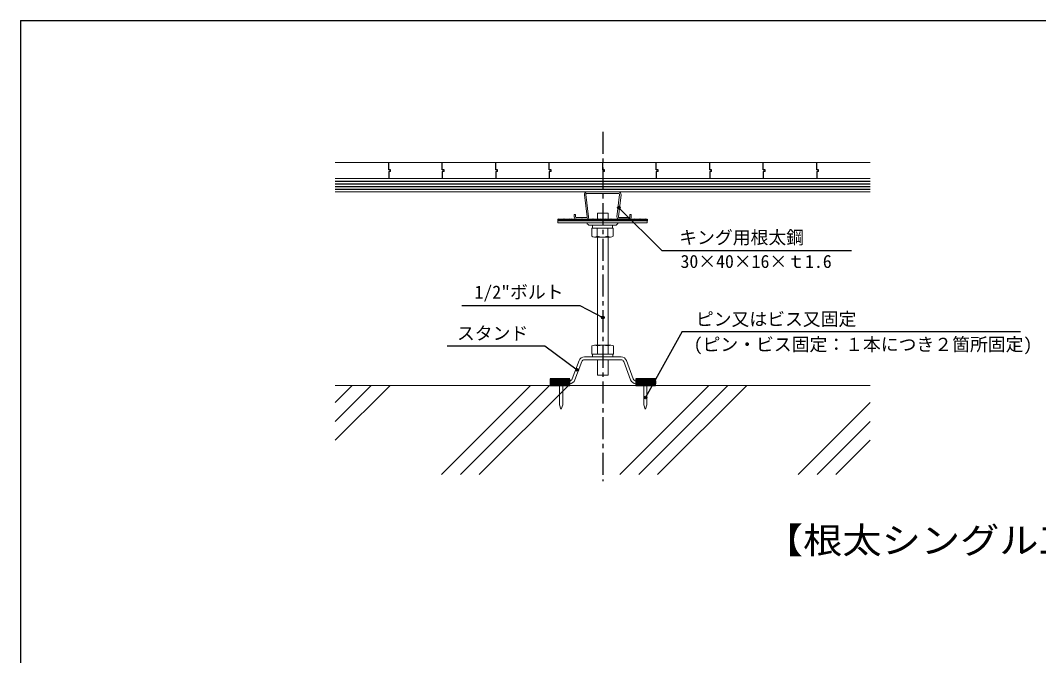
# Model space of a CAD drawing. Units: millimetres, scale not verified. Extents: x -1033 to 1029, y -737 to 700.
# Drawn here: x -1033 to 109, y -13 to 700 of the extents above; entities that cross this region are included whole.
import ezdxf
from ezdxf.enums import TextEntityAlignment as Align

# ---------------------------------------------------------------- set-up
doc = ezdxf.new("R2010")
doc.units = ezdxf.units.MM
doc.header["$LTSCALE"] = 5
doc.header["$PDMODE"] = 32
doc.header["$PDSIZE"] = 3
doc.linetypes.add('CHAIN1', pattern=[8, 5, -1, 1, -1])
for name, color, linetype in [('0-0_中心線', 4, 'CHAIN1'), ('0-2_太線１', 3, 'Continuous'), ('0-4_細線', 4, 'Continuous'), ('0-6_文字', 7, 'Continuous'), ('F-1_中線', 7, 'Continuous')]:
    doc.layers.add(name, color=color, linetype=linetype)
doc.layers.add('0-1_中線', color=7, linetype='Continuous', lineweight=18)
doc.styles.add('ＭＳ ゴシック', font='')
doc.styles.get('ＭＳ ゴシック').set_extended_font_data('MS Gothic')

msp = doc.modelspace()

# ---------------------------------------------------------------- linework, layer by layer
at = {"layer": '0-0_中心線'}
msp.add_line((-380.012, 575.119), (-380.012, 183.268), dxfattribs=at)
at = {"layer": '0-1_中線'}
for p, q in [((-680.012, 540.519), (-80.012, 540.519)), ((-680.012, 522.519), (-80.012, 522.519)), ((-680.012, 507.519), (-80.012, 507.519)), ((-400.496, 504.388), (-397.548, 479.613)), ((-398.907, 504.577), (-395.959, 479.802)), ((-397.715, 507.519), (-362.309, 507.519)), ((-397.715, 505.919), (-380.012, 505.919)), ((-362.309, 505.919), (-380.012, 505.919)), ((-361.117, 504.577), (-364.065, 479.802)), ((-359.529, 504.388), (-362.476, 479.613)), ((-412.029, 482.119), (-410.429, 482.119)), ((-412.029, 479.519), (-412.029, 482.119)), ((-410.429, 482.119), (-410.429, 479.519)), ((-374.012, 483.928), (-386.012, 483.928)), ((-386.012, 477.119), (-386.012, 483.928)), ((-374.012, 477.119), (-374.012, 483.928)), ((-349.595, 482.119), (-349.595, 479.519)), ((-347.995, 482.119), (-349.595, 482.119)), ((-347.995, 482.119), (-347.995, 479.519)), ((-430.325, 475.119), (-330.325, 475.119)), ((-409.629, 478.719), (-398.343, 478.719)), ((-409.629, 477.119), (-398.343, 477.119)), ((-394.325, 470.119), (-380.325, 470.119)), ((-391.675, 469.619), (-391.675, 467.419)), ((-391.175, 470.119), (-369.475, 470.119)), ((-366.325, 470.119), (-380.325, 470.119)), ((-368.975, 469.619), (-368.975, 467.419)), ((-350.395, 478.719), (-361.682, 478.719)), ((-361.682, 477.119), (-350.395, 477.119)), ((-330.325, 475.119), (-330.325, 472.819)), ((-392.45, 466.919), (-392.45, 457.856)), ((-368.201, 466.919), (-392.45, 466.919)), ((-391.175, 466.919), (-369.475, 466.919)), ((-370.325, 466.919), (-390.325, 466.919)), ((-371.232, 456.919), (-389.419, 456.919)), ((-386.388, 457.856), (-386.388, 466.919)), ((-386.012, 456.919), (-386.012, 335.719)), ((-374.263, 457.856), (-374.263, 466.919)), ((-374.012, 456.919), (-374.012, 335.719)), ((-368.201, 457.856), (-368.201, 466.919)), ((-392.137, 334.781), (-392.137, 325.719)), ((-389.105, 335.719), (-370.919, 335.719)), ((-386.074, 334.781), (-386.074, 325.719)), ((-373.95, 334.781), (-373.95, 325.719)), ((-367.888, 325.719), (-367.888, 334.781)), ((-400.569, 322.519), (-380.012, 322.519)), ((-392.137, 325.719), (-367.888, 325.719)), ((-391.362, 323.019), (-391.362, 325.219)), ((-369.162, 325.719), (-390.862, 325.719)), ((-369.162, 322.519), (-390.862, 322.519)), ((-390.012, 325.719), (-370.012, 325.719)), ((-359.455, 322.519), (-380.012, 322.519)), ((-368.662, 323.019), (-368.662, 325.219)), ((-406.565, 318.356), (-414.236, 297.8)), ((-403.567, 317.237), (-411.237, 296.681)), ((-400.569, 319.319), (-380.012, 319.319)), ((-359.455, 319.319), (-380.012, 319.319)), ((-374.012, 319.319), (-374.012, 302.002)), ((-356.457, 317.237), (-348.787, 296.681)), ((-353.459, 318.356), (-345.789, 297.8)), ((-680.012, 290.519), (-80.012, 290.519)), ((-660.925, 290.519), (-680.012, 271.431)), ((-618.498, 290.519), (-680.012, 229.005)), ((-639.712, 290.519), (-680.012, 250.218)), ((-460.925, 290.519), (-560.925, 190.519)), ((-439.712, 290.519), (-539.712, 190.519)), ((-418.498, 290.519), (-518.498, 190.519)), ((-430.753, 296.719), (-430.753, 295.719)), ((-428.603, 294.719), (-428.603, 268.719)), ((-424.903, 294.719), (-424.903, 268.719)), ((-260.925, 290.519), (-360.925, 190.519)), ((-342.791, 295.719), (-321.012, 295.719)), ((-321.012, 292.519), (-342.791, 292.519)), ((-239.712, 290.519), (-339.712, 190.519)), ((-336.247, 296.719), (-336.247, 295.719)), ((-334.097, 294.719), (-334.097, 268.719)), ((-330.397, 294.719), (-330.397, 268.719)), ((-321.012, 292.519), (-321.012, 295.719)), ((-218.498, 290.519), (-318.498, 190.519)), ((-426.847, 263.972), (-428.603, 268.719)), ((-426.66, 263.972), (-424.903, 268.719)), ((-332.34, 263.972), (-334.097, 268.719)), ((-332.153, 263.972), (-330.397, 268.719)), ((-80.012, 271.431), (-160.925, 190.519)), ((-80.012, 250.218), (-139.712, 190.519)), ((-80.012, 229.005), (-118.498, 190.519))]:
    msp.add_line(p, q, dxfattribs=at)
for points in [[(-330.325, 472.819), (-430.325, 472.819), (-430.325, 475.119)], [(-386.012, 319.319), (-386.012, 302.002), (-374.012, 302.002)], [(-417.234, 295.719), (-439.012, 295.719), (-439.012, 292.519), (-417.234, 292.519)], [(-430.753, 296.719), (-422.753, 296.719), (-422.753, 295.719), (-426.753, 295.719), (-430.753, 295.719)], [(-336.247, 296.719), (-328.247, 296.719), (-328.247, 295.719), (-332.247, 295.719), (-336.247, 295.719)]]:
    msp.add_lwpolyline(points, dxfattribs=at)
for centre, radius, start, end in [((-397.715, 504.719), 2.8, 90, 185.86746), ((-397.715, 504.719), 1.2, 90, 185.86746), ((-362.309, 504.719), 2.8, 354.13252, 90), ((-362.309, 504.719), 1.2, 354.13252, 90), ((-398.343, 479.519), 2.4, 270, 6.78503), ((-361.682, 479.519), 2.4, 173.21495, 270), ((-409.629, 479.519), 2.4, 180, 270), ((-409.629, 479.519), 0.8, 180, 270), ((-398.343, 479.519), 0.8, 270, 6.78503), ((-394.325, 473.737), 3.619, 194.70476, 270), ((-391.175, 469.619), 0.5, 90, 180), ((-369.475, 469.619), 0.5, 0, 90), ((-366.325, 473.737), 3.619, 270, 345.29523), ((-361.682, 479.519), 0.8, 173.21495, 270), ((-350.395, 479.519), 2.4, 270, 0), ((-350.395, 479.519), 0.8, 270, 0), ((-389.419, 462.286), 5.367, 235.61575, 304.38425), ((-391.175, 467.419), 0.5, 180, 270), ((-380.325, 476.981), 20.062, 252.41205, 287.58795), ((-371.232, 462.286), 5.367, 235.61575, 304.38425), ((-369.475, 467.419), 0.5, 270, 0), ((-389.105, 330.351), 5.367, 55.61575, 124.38425), ((-380.012, 315.656), 20.062, 72.41205, 107.58795), ((-370.919, 330.351), 5.367, 55.61575, 124.38425), ((-400.569, 316.119), 6.4, 90, 159.53773), ((-390.862, 325.219), 0.5, 90, 180), ((-390.862, 323.019), 0.5, 180, 270), ((-369.162, 325.219), 0.5, 0, 90), ((-369.162, 323.019), 0.5, 270, 0), ((-359.455, 316.119), 6.4, 20.46227, 90), ((-400.569, 316.119), 3.2, 90, 159.53773), ((-359.455, 316.119), 3.2, 20.46227, 90), ((-417.234, 298.919), 3.2, 270, 339.53773), ((-342.791, 298.919), 3.2, 200.46227, 270), ((-429.603, 294.719), 1, 0, 90), ((-423.903, 294.719), 1, 90, 180), ((-417.234, 298.919), 6.4, 270, 339.53773), ((-342.791, 298.919), 6.4, 200.46227, 270), ((-335.097, 294.719), 1, 0, 90), ((-329.397, 294.719), 1, 90, 180)]:
    msp.add_arc(centre, radius, start, end, dxfattribs=at)
at = {"layer": '0-2_太線１'}
for p, q in [((-680.012, 519.519), (-80.012, 519.519)), ((-680.012, 516.519), (-80.012, 516.519)), ((-680.012, 513.519), (-80.012, 513.519)), ((-680.012, 510.519), (-80.012, 510.519)), ((-430.325, 477.119), (-430.325, 475.119)), ((-429.387, 477.119), (-430.325, 476.18)), ((-427.973, 477.119), (-429.973, 475.119)), ((-426.558, 477.119), (-428.558, 475.119)), ((-425.144, 477.119), (-427.144, 475.119)), ((-423.73, 477.119), (-425.73, 475.119)), ((-422.316, 477.119), (-424.316, 475.119)), ((-420.901, 477.119), (-422.901, 475.119)), ((-419.487, 477.119), (-421.487, 475.119)), ((-418.073, 477.119), (-420.073, 475.119)), ((-416.659, 477.119), (-418.659, 475.119)), ((-415.245, 477.119), (-417.245, 475.119)), ((-413.83, 477.119), (-415.83, 475.119)), ((-412.416, 477.119), (-414.416, 475.119)), ((-411.002, 477.119), (-413.002, 475.119)), ((-409.588, 477.119), (-411.588, 475.119)), ((-408.174, 477.119), (-410.174, 475.119)), ((-409.942, 477.119), (-398.656, 477.119)), ((-409.942, 477.119), (-398.656, 477.119)), ((-406.759, 477.119), (-408.759, 475.119)), ((-405.345, 477.119), (-407.345, 475.119)), ((-403.931, 477.119), (-405.931, 475.119)), ((-402.517, 477.119), (-404.517, 475.119)), ((-401.102, 477.119), (-403.102, 475.119)), ((-399.688, 477.119), (-401.688, 475.119)), ((-398.274, 477.119), (-400.274, 475.119)), ((-396.86, 477.119), (-398.86, 475.119)), ((-395.446, 477.119), (-397.446, 475.119)), ((-394.031, 477.119), (-396.031, 475.119)), ((-392.617, 477.119), (-394.617, 475.119)), ((-391.203, 477.119), (-393.203, 475.119)), ((-389.789, 477.119), (-391.789, 475.119)), ((-388.375, 477.119), (-390.375, 475.119)), ((-386.96, 477.119), (-388.96, 475.119)), ((-385.546, 477.119), (-387.546, 475.119)), ((-384.132, 477.119), (-386.132, 475.119)), ((-382.718, 477.119), (-384.718, 475.119)), ((-381.303, 477.119), (-383.303, 475.119)), ((-379.889, 477.119), (-381.889, 475.119)), ((-378.475, 477.119), (-380.475, 475.119)), ((-377.061, 477.119), (-379.061, 475.119)), ((-375.647, 477.119), (-377.647, 475.119)), ((-374.232, 477.119), (-376.232, 475.119)), ((-372.818, 477.119), (-374.818, 475.119)), ((-371.404, 477.119), (-373.404, 475.119)), ((-369.99, 477.119), (-371.99, 475.119)), ((-368.576, 477.119), (-370.576, 475.119)), ((-367.161, 477.119), (-369.161, 475.119)), ((-365.747, 477.119), (-367.747, 475.119)), ((-364.333, 477.119), (-366.333, 475.119)), ((-362.919, 477.119), (-364.919, 475.119)), ((-361.504, 477.119), (-363.504, 475.119)), ((-360.09, 477.119), (-362.09, 475.119)), ((-350.709, 477.119), (-361.995, 477.119)), ((-358.676, 477.119), (-360.676, 475.119)), ((-357.262, 477.119), (-359.262, 475.119)), ((-355.848, 477.119), (-357.848, 475.119)), ((-354.433, 477.119), (-356.433, 475.119)), ((-353.019, 477.119), (-355.019, 475.119)), ((-351.605, 477.119), (-353.605, 475.119)), ((-350.191, 477.119), (-352.191, 475.119)), ((-348.777, 477.119), (-350.777, 475.119)), ((-347.362, 477.119), (-349.362, 475.119)), ((-345.948, 477.119), (-347.948, 475.119)), ((-344.534, 477.119), (-346.534, 475.119)), ((-343.12, 477.119), (-345.12, 475.119)), ((-341.705, 477.119), (-343.705, 475.119)), ((-340.291, 477.119), (-342.291, 475.119)), ((-338.877, 477.119), (-340.877, 475.119)), ((-337.463, 477.119), (-339.463, 475.119)), ((-336.049, 477.119), (-338.049, 475.119)), ((-334.634, 477.119), (-336.634, 475.119)), ((-333.22, 477.119), (-335.22, 475.119)), ((-331.806, 477.119), (-333.806, 475.119)), ((-330.392, 477.119), (-332.392, 475.119)), ((-330.325, 475.771), (-330.978, 475.119)), ((-439.012, 296.352), (-437.345, 298.019)), ((-439.012, 290.695), (-431.688, 298.019)), ((-439.012, 292.109), (-433.103, 298.019)), ((-439.012, 293.523), (-434.517, 298.019)), ((-439.012, 294.938), (-435.931, 298.019)), ((-437.774, 290.519), (-430.274, 298.019)), ((-436.36, 290.519), (-428.86, 298.019)), ((-434.946, 290.519), (-427.446, 298.019)), ((-433.532, 290.519), (-426.032, 298.019)), ((-432.117, 290.519), (-424.617, 298.019)), ((-430.703, 290.519), (-423.203, 298.019)), ((-429.289, 290.519), (-421.789, 298.019)), ((-427.875, 290.519), (-420.375, 298.019)), ((-426.461, 290.519), (-418.961, 298.019)), ((-425.046, 290.519), (-417.546, 298.019)), ((-423.632, 290.519), (-417.012, 297.139)), ((-343.012, 296.352), (-341.345, 298.019)), ((-343.012, 290.695), (-335.688, 298.019)), ((-343.012, 292.109), (-337.103, 298.019)), ((-343.012, 293.523), (-338.517, 298.019)), ((-343.012, 294.938), (-339.931, 298.019)), ((-341.774, 290.519), (-334.274, 298.019)), ((-340.36, 290.519), (-332.86, 298.019)), ((-338.946, 290.519), (-331.446, 298.019)), ((-337.532, 290.519), (-330.032, 298.019)), ((-336.117, 290.519), (-328.617, 298.019)), ((-334.703, 290.519), (-327.203, 298.019)), ((-333.289, 290.519), (-325.789, 298.019)), ((-331.875, 290.519), (-324.375, 298.019)), ((-330.461, 290.519), (-322.961, 298.019)), ((-329.046, 290.519), (-321.546, 298.019)), ((-327.632, 290.519), (-321.012, 297.139)), ((-321.012, 290.519), (-321.012, 298.019)), ((-422.218, 290.519), (-417.012, 295.724)), ((-420.804, 290.519), (-417.012, 294.31)), ((-419.389, 290.519), (-417.012, 292.896)), ((-417.975, 290.519), (-417.012, 291.482)), ((-343.012, 290.519), (-321.012, 290.519)), ((-326.218, 290.519), (-321.012, 295.724)), ((-324.804, 290.519), (-321.012, 294.31)), ((-323.389, 290.519), (-321.012, 292.896)), ((-321.975, 290.519), (-321.012, 291.482))]:
    msp.add_line(p, q, dxfattribs=at)
at = {"layer": '0-2_太線１', "color": 7}
msp.add_line((-321.012, 295.719), (-321.012, 292.519), dxfattribs=at)
at = {"layer": '0-2_太線１'}
for points in [[(-430.325, 477.119), (-330.325, 477.119), (-330.325, 475.119)], [(-350.709, 477.119), (-361.995, 477.119), (-350.709, 477.119)], [(-417.012, 298.019), (-439.012, 298.019), (-439.012, 290.519)], [(-439.012, 290.519), (-417.012, 290.519), (-417.012, 297.719)], [(-321.012, 298.019), (-343.012, 298.019), (-343.012, 290.519)]]:
    msp.add_lwpolyline(points, dxfattribs=at)
at = {"layer": '0-4_細線'}
for points in [[(-618.012, 530.519), (-618.012, 532.519), (-620.012, 532.519), (-620.012, 540.519)], [(-558.012, 530.519), (-558.012, 532.519), (-560.012, 532.519), (-560.012, 540.519)], [(-498.012, 530.519), (-498.012, 532.519), (-500.012, 532.519), (-500.012, 540.519)], [(-438.012, 530.519), (-438.012, 532.519), (-440.012, 532.519), (-440.012, 540.519)], [(-378.012, 530.519), (-378.012, 532.519), (-380.012, 532.519), (-380.012, 540.519)], [(-318.012, 530.519), (-318.012, 532.519), (-320.012, 532.519), (-320.012, 540.519)], [(-258.012, 530.519), (-258.012, 532.519), (-260.012, 532.519), (-260.012, 540.519)], [(-198.012, 530.519), (-198.012, 532.519), (-200.012, 532.519), (-200.012, 540.519)], [(-138.012, 530.519), (-138.012, 532.519), (-140.012, 532.519), (-140.012, 540.519)], [(-618.012, 530.519), (-620.012, 530.519), (-620.012, 522.519)], [(-558.012, 530.519), (-560.012, 530.519), (-560.012, 522.519)], [(-498.012, 530.519), (-500.012, 530.519), (-500.012, 522.519)], [(-438.012, 530.519), (-440.012, 530.519), (-440.012, 522.519)], [(-378.012, 530.519), (-380.012, 530.519), (-380.012, 522.519)], [(-318.012, 530.519), (-320.012, 530.519), (-320.012, 522.519)], [(-258.012, 530.519), (-260.012, 530.519), (-260.012, 522.519)], [(-198.012, 530.519), (-200.012, 530.519), (-200.012, 522.519)], [(-138.012, 530.519), (-140.012, 530.519), (-140.012, 522.519)]]:
    msp.add_lwpolyline(points, dxfattribs=at)
at = {"layer": '0-6_文字'}
for p, q in [((-362.056, 489.916), (-313.857, 441.717)), ((-313.857, 441.717), (-101.002, 441.717)), ((-538.057, 380.031), (-405.907, 380.031)), ((-405.907, 380.031), (-380.012, 366.719)), ((-290.849, 350.949), (-332.247, 276.951)), ((-290.849, 350.949), (88.568, 350.949))]:
    msp.add_line(p, q, dxfattribs=at)
msp.add_lwpolyline([(-554.697, 335.124), (-445.026, 335.124), (-408.761, 307.895)], dxfattribs=at)
for p in [(-362.056, 489.916), (-380.012, 366.719), (-408.761, 307.895), (-332.247, 276.951)]:
    msp.add_point(p, dxfattribs=at)
at = {"layer": 'F-1_中線'}
for q in [(1029.276, 699.989), (-1033.224, -725.011)]:
    msp.add_line((-1033.224, 699.989), q, dxfattribs=at)

# ---------------------------------------------------------------- texts
at = {"layer": '0-6_文字', "style": 'ＭＳ ゴシック'}
for s, p in [('キング用根太鋼', (-294.205, 444.819)), ('30×40×16×ｔ1.6', (-292.815, 417.903)), ('1/2"ボルト', (-523.859, 383.504)), ('ピン又はビス又固定', (-275.56, 353.258)), ('スタンド', (-543.559, 337.323)), ('(ピン・ビス固定：１本につき２箇所固定)', (-278.075, 324.855))]:
    msp.add_text(s, height=14.66, dxfattribs=at).set_placement(p, align=Align.BOTTOM_LEFT)
at = {"layer": '0-6_文字', "style": 'ＭＳ ゴシック', "width": 1.1}
msp.add_text('【根太シングル工法】', height=29.33, dxfattribs=at).set_placement((-199.253, 93.356), align=Align.BOTTOM_LEFT)

doc.saveas('drawing.dxf')
